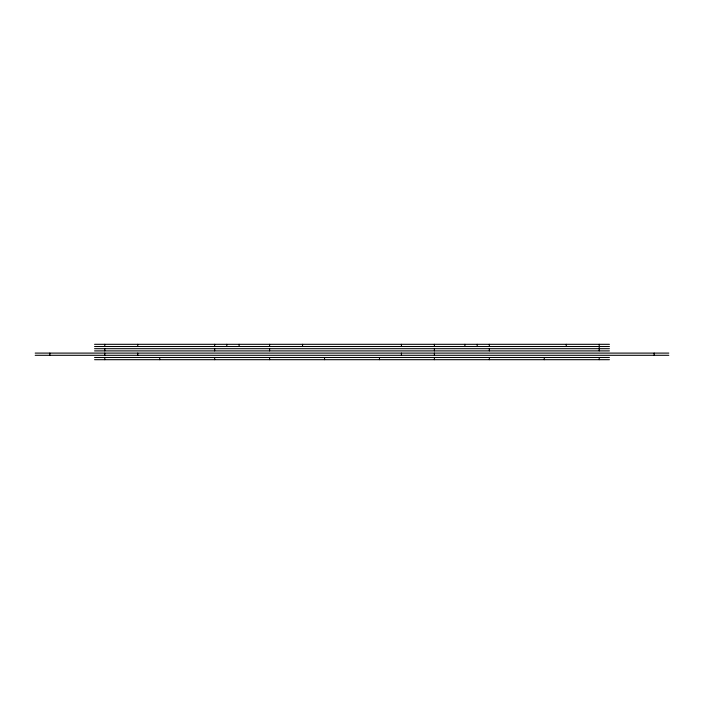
<?xml version="1.0" encoding="UTF-8"?>
<svg xmlns="http://www.w3.org/2000/svg" width="704" height="704" viewBox="0 0 704 704"><rect width="100%" height="100%" fill="white"/><g stroke="black" fill="none" stroke-linecap="round" stroke-linejoin="round"><path stroke-width="1.06" d="M94.565 344.309L609.435 344.309M94.565 346.509L609.435 346.509M94.565 348.7L609.435 348.7M94.565 350.9L609.435 350.9M35.2 353.1L668.8 353.1M35.2 355.3L668.8 355.3M94.565 357.491L609.435 357.491M94.565 359.691L609.435 359.691M654.157 353.1L654.157 355.3M599.218 344.309L599.218 350.9M599.218 357.491L599.218 359.691M566.254 344.309L566.254 346.509M544.28 357.491L544.28 359.691M489.342 344.309L489.342 346.509M489.342 348.7L489.342 350.9M489.342 357.491L489.342 359.691M477.198 344.309L477.198 346.509M464.895 344.309L464.895 346.509M434.403 344.309L434.403 346.509M434.403 348.7L434.403 350.9M434.403 353.1L434.403 355.3M434.403 357.491L434.403 359.691M401.447 344.309L401.447 346.509M401.447 353.1L401.447 355.3M379.465 357.491L379.465 359.691M324.535 357.491L324.535 359.691M302.553 344.309L302.553 346.509M269.597 344.309L269.597 346.509M269.597 348.7L269.597 350.9M269.597 357.491L269.597 359.691M239.105 344.309L239.105 346.509M226.802 344.309L226.802 346.509M214.658 344.309L214.658 346.509M214.658 348.7L214.658 350.9M214.658 357.491L214.658 359.691M159.72 357.491L159.72 359.691M137.746 344.309L137.746 346.509M137.746 353.1L137.746 355.3M104.782 344.309L104.782 346.509M104.782 348.7L104.782 350.9M104.782 353.1L104.782 355.3M104.782 357.491L104.782 359.691M49.843 353.1L49.843 355.3"/></g></svg>
